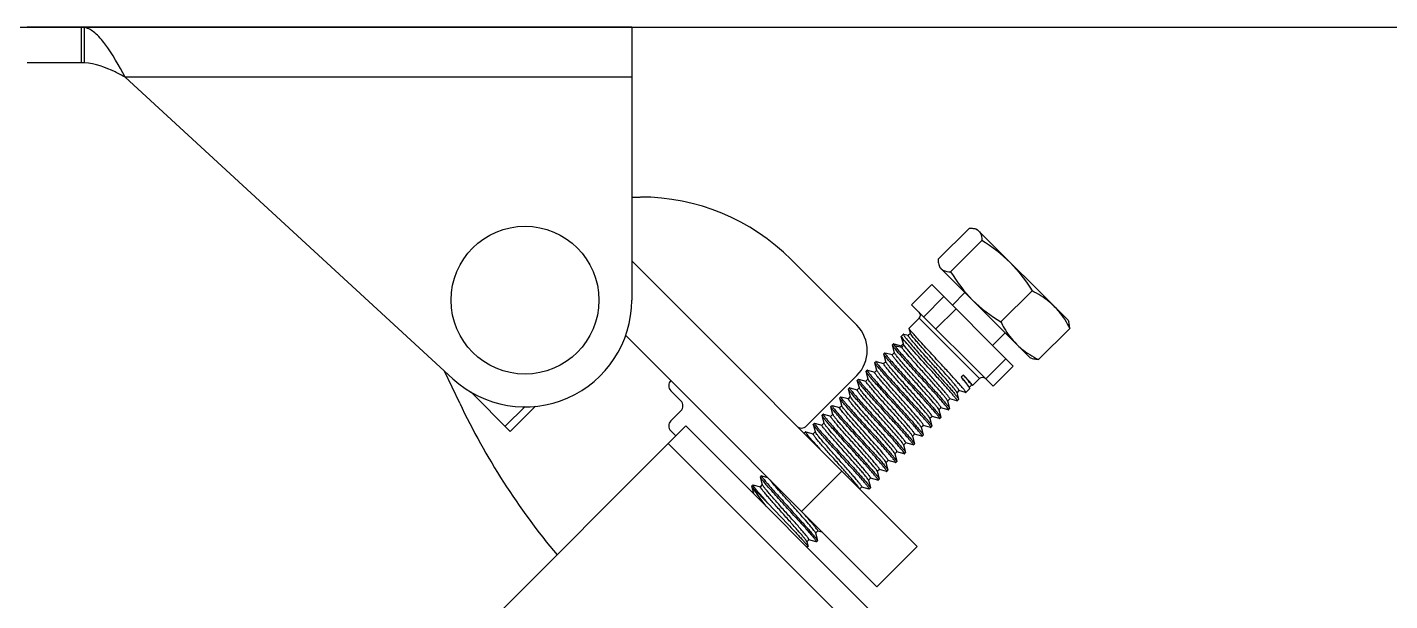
# Model space of a CAD drawing. Extents: x 27938 to 650306, y -92720 to 1524912.
# Drawn here: x 313807 to 315374, y 832895 to 833555 of the extents above; entities that cross this region are included whole.
import ezdxf

# ---------------------------------------------------------------- set-up
doc = ezdxf.new("R2010")
doc.units = 0
doc.header["$LTSCALE"] = 1000
doc.header["$MEASUREMENT"] = 0
doc.layers.add('bz', color=2, linetype='Continuous')

msp = doc.modelspace()

# ---------------------------------------------------------------- linework, layer by layer
for p, q in [((314502.4, 833554.7), (313807.3, 833554.7)), ((313869.8, 833513.8), (313869.8, 833554.7)), ((313873.3, 833513.7), (313873.3, 833554.3)), ((314502.4, 833554.7), (314502.4, 833241)), ((313869.8, 833513.8), (313807.3, 833513.8)), ((314502.4, 833497.4), (313919.9, 833497.4)), ((314296.6, 833150.7), (313919.9, 833497.4)), ((314502.4, 833359.5), (314512.3, 833359.5)), ((314890.7, 833323.9), (314854.8, 833288)), ((314900.1, 833321.9), (314897.8, 833322.8)), ((314905.1, 833309.5), (314869.2, 833273.6)), ((314900.1, 833321.9), (315004.2, 833217.9)), ((314830.7, 832957.7), (314502.4, 833286)), ((314685.7, 833287.7), (314761.3, 833212.1)), ((314855.9, 833280.9), (314856.8, 833278.6)), ((314856.8, 833278.6), (314960.8, 833174.5)), ((314847.5, 833258.9), (314824.3, 833235.8)), ((314861.4, 833245.1), (314838.2, 833221.9)), ((314941.2, 833165.2), (314847.5, 833258.9)), ((314885.7, 833249.7), (314871.2, 833235.2)), ((314962.8, 833251.7), (314927, 833215.9)), ((314918.1, 833142.1), (314824.3, 833235.8)), ((314875.4, 833231.1), (314852.2, 833207.9)), ((314821.4, 833208.6), (314833, 833220.2)), ((314902.4, 833150.8), (314833, 833220.2)), ((315004.2, 833217.9), (315005.1, 833215.5)), ((314784.5, 832911.4), (314495.3, 833200.6)), ((314812.4, 833199.3), (314812.5, 833199.6)), ((314813.3, 833197.9), (314812.4, 833199.3)), ((314814.8, 833190.7), (314812.4, 833199.3)), ((314812.5, 833199.6), (314814.9, 833202)), ((314815.4, 833189.4), (314813.3, 833197.9)), ((314815.2, 833202), (314814.9, 833202)), ((314815.2, 833202), (314820.4, 833200.6)), ((314820.4, 833200.6), (314822.9, 833203)), ((314821.4, 833208.4), (314821.4, 833208.6)), ((314822.9, 833203), (314821.4, 833208.4)), ((314822.9, 833202.8), (314822.9, 833203)), ((314931.9, 833203.4), (314917.5, 833188.9)), ((315006.1, 833208.4), (314970.3, 833172.6)), ((314802.3, 833189.5), (314803.6, 833190.7)), ((314802.3, 833189.2), (314802.3, 833189.5)), ((314804.7, 833180.5), (314802.3, 833189.2)), ((314803.9, 833190.8), (314803.6, 833190.7)), ((314803.9, 833190.8), (314812.3, 833188.5)), ((314804.4, 833189), (314812.9, 833186.9)), ((314812.3, 833188.4), (314814.7, 833190.9)), ((314812.9, 833186.9), (314815.4, 833189.4)), ((314815.4, 833189.4), (314814.8, 833190.7)), ((314782.1, 833169.2), (314783.4, 833170.5)), ((314782.1, 833169), (314782.1, 833169.2)), ((314784.4, 833160.3), (314782.1, 833169)), ((314783.6, 833170.5), (314783.4, 833170.5)), ((314783.6, 833170.5), (314792.1, 833168.3)), ((314792, 833168.2), (314794.5, 833170.6)), ((314792.2, 833179.3), (314793.5, 833180.6)), ((314792.2, 833179.1), (314792.2, 833179.3)), ((314794.5, 833170.4), (314792.2, 833179.1)), ((314793.7, 833180.6), (314793.5, 833180.6)), ((314793.7, 833180.6), (314802.2, 833178.4)), ((314794.6, 833170.1), (314794.5, 833170.4)), ((314802.1, 833178.3), (314804.6, 833180.7)), ((314804.7, 833180.4), (314804.7, 833180.5)), ((314932.8, 833173.7), (314909.6, 833150.5)), ((314963.2, 833173.6), (314960.8, 833174.5)), ((314304.7, 833122.6), (314287.2, 833159.4)), ((314761.3, 833154.3), (314703.5, 833096.4)), ((314771.8, 833147.9), (314774.2, 833150.4)), ((314772, 833159.1), (314773.2, 833160.4)), ((314772, 833158.9), (314772, 833159.1)), ((314774.3, 833150.2), (314772, 833158.9)), ((314773.5, 833160.4), (314773.2, 833160.4)), ((314773.5, 833160.4), (314781.9, 833158.1)), ((314781.9, 833158.1), (314784.4, 833160.5)), ((314883.9, 833154.9), (314881.4, 833152.3)), ((314894.4, 833142.7), (314902.4, 833150.8)), ((314941.2, 833165.2), (314918.1, 833142.1)), ((314317.3, 833135.7), (314362.8, 833090.2)), ((314547.4, 833136.9), (314558.9, 833125.4)), ((314751.7, 833138.9), (314753, 833140.1)), ((314751.7, 833138.6), (314751.7, 833138.9)), ((314754.1, 833129.9), (314751.7, 833138.6)), ((314753.2, 833140.2), (314753, 833140.1)), ((314753.2, 833140.2), (314761.7, 833137.9)), ((314761.7, 833137.8), (314764.1, 833140.3)), ((314761.8, 833148.7), (314761.9, 833149)), ((314764.2, 833140.1), (314761.8, 833148.7)), ((314761.9, 833149), (314763.1, 833150.3)), ((314763.4, 833150.3), (314763.1, 833150.3)), ((314763.4, 833150.3), (314771.8, 833148)), ((314876.3, 833134.8), (314876.2, 833135.1)), ((314876.3, 833134.8), (314878.4, 833127)), ((314878.8, 833137.1), (314876.4, 833134.6)), ((314886.4, 833134.9), (314878.8, 833137)), ((314886.4, 833134.9), (314886.6, 833135)), ((314886.6, 833135), (314890.8, 833139.2)), ((314890.5, 833140.9), (314890.8, 833139.6)), ((314893, 833143.2), (314890.6, 833140.7)), ((314890.8, 833139.6), (314890.8, 833139.2)), ((314894.3, 833142.7), (314893, 833143.1)), ((314894.3, 833142.7), (314894.4, 833142.7)), ((314391.9, 833119.3), (314362.8, 833090.2)), ((314731.5, 833118.6), (314732.8, 833119.9)), ((314733, 833119.9), (314732.8, 833119.9)), ((314733, 833119.9), (314741.5, 833117.7)), ((314741.4, 833117.6), (314743.9, 833120)), ((314741.6, 833128.8), (314742.9, 833130)), ((314741.6, 833128.5), (314741.6, 833128.8)), ((314743.9, 833119.8), (314741.6, 833128.5)), ((314743.1, 833130), (314742.9, 833130)), ((314743.1, 833130), (314751.6, 833127.8)), ((314751.6, 833127.7), (314754, 833130.1)), ((314865.6, 833125.2), (314867.9, 833116.5)), ((314868.1, 833127.5), (314865.7, 833125)), ((314876.5, 833125.1), (314868.1, 833127.4)), ((314876.8, 833125.1), (314878.4, 833126.7)), ((314878.4, 833127), (314878.4, 833126.7)), ((314379.7, 833118.6), (314357, 833096)), ((314558.9, 833113.8), (314547.4, 833102.2)), ((314721.4, 833108.5), (314722.6, 833109.8)), ((314721.4, 833108.3), (314721.4, 833108.5)), ((314723.7, 833099.6), (314721.4, 833108.3)), ((314722.9, 833109.8), (314722.6, 833109.8)), ((314722.9, 833109.8), (314731.3, 833107.5)), ((314731.3, 833107.5), (314733.8, 833109.9)), ((314731.5, 833118.4), (314731.5, 833118.6)), ((314733.8, 833109.7), (314731.5, 833118.4)), ((314847.9, 833107.2), (314845.4, 833104.8)), ((314845.4, 833105), (314847.7, 833096.3)), ((314856.3, 833104.9), (314847.9, 833107.1)), ((314855.5, 833115.1), (314857.8, 833106.4)), ((314858, 833117.4), (314855.6, 833114.9)), ((314856.3, 833104.9), (314856.6, 833104.9)), ((314856.6, 833104.9), (314857.8, 833106.2)), ((314857.8, 833106.4), (314857.8, 833106.2)), ((314866.4, 833115), (314858, 833117.3)), ((314866.4, 833115), (314866.7, 833115)), ((314866.7, 833115), (314867.9, 833116.3)), ((314867.9, 833116.5), (314867.9, 833116.3)), ((314564.7, 833096.4), (314327.7, 832859.4)), ((314547.4, 833090.7), (314553.2, 833084.9)), ((317142, 830519.2), (314564.7, 833096.4)), ((314701.1, 833088.3), (314702.4, 833089.5)), ((314701.1, 833088), (314701.1, 833088.3)), ((314701.9, 833086.7), (314701.1, 833088)), ((314701.4, 833087), (314701.1, 833088)), ((314702.7, 833089.6), (314702.4, 833089.5)), ((314702.7, 833089.6), (314711.1, 833087.3)), ((314711.1, 833087.2), (314713.5, 833089.7)), ((314711.3, 833098.4), (314712.5, 833099.7)), ((314713.6, 833089.5), (314711.3, 833098.2)), ((314712.8, 833099.7), (314712.5, 833099.7)), ((314712.8, 833099.7), (314721.2, 833097.4)), ((314721.2, 833097.3), (314723.6, 833099.8)), ((314837.8, 833097.1), (314835.3, 833094.7)), ((314835.3, 833094.9), (314837.6, 833086.2)), ((314846.2, 833094.8), (314837.8, 833097)), ((314846.2, 833094.8), (314846.4, 833094.8)), ((314846.4, 833094.8), (314847.7, 833096)), ((314847.7, 833096.3), (314847.7, 833096)), ((317121.8, 830498.9), (314544.5, 833076.2)), ((314815, 833074.6), (314817.4, 833065.9)), ((314817.5, 833076.9), (314815.1, 833074.4)), ((314826, 833074.5), (314817.5, 833076.8)), ((314825.2, 833084.8), (314825.1, 833085)), ((314827.7, 833087), (314825.2, 833084.5)), ((314825.2, 833084.8), (314827.5, 833076)), ((314826, 833074.5), (314826.2, 833074.5)), ((314826.2, 833074.5), (314827.5, 833075.8)), ((314827.5, 833076), (314827.5, 833075.8)), ((314836.1, 833084.6), (314827.6, 833086.9)), ((314836.1, 833084.6), (314836.3, 833084.7)), ((314836.3, 833084.7), (314837.6, 833085.9)), ((314837.6, 833086.2), (314837.6, 833085.9)), ((314797.3, 833056.6), (314794.9, 833054.2)), ((314805.7, 833054.3), (314797.3, 833056.6)), ((314804.9, 833064.5), (314807.2, 833055.8)), ((314807.4, 833066.8), (314805, 833064.3)), ((314815.8, 833064.4), (314807.4, 833066.7)), ((314815.8, 833064.4), (314816.1, 833064.4)), ((314816.1, 833064.4), (314817.3, 833065.7)), ((314817.4, 833065.9), (314817.3, 833065.7)), ((314697.7, 832998.1), (314744, 833044.4)), ((314787.2, 833046.5), (314784.7, 833044.1)), ((314784.7, 833044.3), (314787, 833035.6)), ((314795.6, 833044.2), (314787.2, 833046.4)), ((314794.8, 833054.4), (314797.1, 833045.7)), ((314795.6, 833044.2), (314795.8, 833044.2)), ((314795.8, 833044.2), (314797.1, 833045.4)), ((314797.1, 833045.7), (314797.1, 833045.4)), ((314805.7, 833054.3), (314806, 833054.3)), ((314806, 833054.3), (314807.2, 833055.6)), ((314807.2, 833055.8), (314807.2, 833055.6)), ((314640.4, 833027.6), (314641.7, 833028.8)), ((314640.4, 833027.6), (314640.4, 833027.3)), ((314642.8, 833018.6), (314640.4, 833027.3)), ((314641.7, 833028.8), (314641.9, 833028.8)), ((314659.1, 833007.8), (314641.7, 833025.2)), ((314641.9, 833028.8), (314650.4, 833026.6)), ((314650.4, 833026.5), (314652.8, 833029)), ((314650.5, 833037.4), (314650.6, 833037.7)), ((314652.9, 833028.7), (314650.5, 833037.4)), ((314650.6, 833037.7), (314651.8, 833038.9)), ((314652.1, 833039), (314651.8, 833038.9)), ((314652.1, 833039), (314658.7, 833037.2)), ((314653, 833028.5), (314652.9, 833028.7)), ((314766.9, 833026.3), (314764.5, 833023.9)), ((314775.4, 833023.9), (314766.9, 833026.2)), ((314777.1, 833036.4), (314774.6, 833034)), ((314774.6, 833034.2), (314776.9, 833025.5)), ((314775.6, 833023.9), (314776.9, 833025.2)), ((314776.9, 833025.5), (314776.9, 833025.2)), ((314785.5, 833034), (314777, 833036.3)), ((314785.5, 833034), (314785.7, 833034.1)), ((314785.7, 833034.1), (314787, 833035.3)), ((314787, 833035.6), (314787, 833035.3)), ((314764.4, 833024), (314764.4, 833024.2)), ((314775.4, 833023.9), (314775.6, 833023.9)), ((314659.1, 833007.8), (314682, 832983.5)), ((314703.7, 832963.3), (314703.8, 832963.1)), ((314706.2, 832965.6), (314703.8, 832963.1)), ((314703.8, 832963.1), (314705.2, 832957.8)), ((314714.6, 832963.2), (314706.2, 832965.5)), ((314713.8, 832973.4), (314716.2, 832964.7)), ((314716.4, 832975.7), (314713.9, 832973.2)), ((314714.9, 832963.2), (314714.6, 832963.2)), ((314714.9, 832963.2), (314716.1, 832964.5)), ((314716.1, 832964.5), (314716.2, 832964.7)), ((314721.1, 832974.3), (314716.3, 832975.6)), ((314721.7, 832974.2), (314721.1, 832974.3)), ((314703.5, 832957.7), (314705.1, 832957.7)), ((314705.2, 832957.8), (314705.1, 832957.7)), ((314784.5, 832911.4), (314830.7, 832957.7))]:
    msp.add_line(p, q)
msp.add_circle((314379.7, 833241), 85)
for centre, radius, start, end in [((313869.8, 833452.7), 61.1, 86.7289, 89.9588), ((314512.3, 833114.2), 245.3, 45, 89.9914), ((314379.7, 833241), 122.7, 227.3796, 0), ((314829.6, 833223.6), 4.91, 315, 45), ((314732.4, 833183.2), 40.9, 315, 45), ((314905.9, 833147.3), 4.91, 45, 135), ((314553.2, 833142.7), 8.18, 135, 225), ((315043.2, 833473.7), 817.8, 205.4277, 219.9808), ((314553.2, 833119.6), 8.18, 315, 45), ((314553.2, 833096.4), 8.18, 135, 225), ((314697.7, 833102.2), 8.18, 225, 315), ((314874.9, 833224.5), 219.5, 219.9326, 220.5204)]:
    msp.add_arc(centre, radius, start, end)
for points in [[(313873.3, 833554.3), (313872.2, 833554.5), (313871, 833554.7), (313869.8, 833554.7)], [(314937.7, 833284.3), (314928, 833294), (314916.8, 833302.3), (314905.1, 833309.5)], [(314937.7, 833284.3), (314947.4, 833274.6), (314955.7, 833263.4), (314962.8, 833251.7)], [(314869.2, 833273.6), (314876.4, 833261.9), (314884.6, 833250.7), (314894.4, 833241)], [(314894.4, 833241), (314904.1, 833231.3), (314915.3, 833223), (314927, 833215.9)], [(314784.6, 833159.8), (314784.5, 833160), (314784.5, 833160.1), (314784.4, 833160.3)], [(314734, 833109.4), (314733.9, 833109.5), (314733.9, 833109.6), (314733.8, 833109.7)], [(314835.3, 833094.9), (314835.2, 833095), (314835.2, 833095.2), (314835.1, 833095.3)], [(314774.6, 833034.2), (314774.5, 833034.3), (314774.5, 833034.4), (314774.4, 833034.5)], [(314703.7, 832963.3), (314703.7, 832963.5), (314703.6, 832963.6), (314703.6, 832963.7)], [(314713.8, 832973.4), (314713.8, 832973.6), (314713.7, 832973.7), (314713.7, 832973.9)]]:
    msp.add_open_spline(points, degree=3)
for points, knots in [([(313919.9, 833497.4), (313912.6, 833510.4), (313902.7, 833528.7), (313886.7, 833548), (313877.6, 833553.5), (313873.3, 833554.3)], [0, 0, 0, 0, 0.595771, 0.825429, 1, 1, 1, 1]), ([(313919.9, 833497.4), (313916, 833499.4), (313901.4, 833506.9), (313885.4, 833513), (313873.3, 833513.7)], [0, 0, 0, 0, 0.263255, 1, 1, 1, 1]), ([(314890.7, 833323.9), (314891.3, 833323.9), (314893.7, 833323.8), (314896.2, 833323.4), (314897.8, 833322.8)], [0, 0, 0, 0, 0.270862, 1, 1, 1, 1]), ([(314897.8, 833322.8), (314898.2, 833322.6), (314899.6, 833322.1), (314900.9, 833321.2), (314901.6, 833320.4)], [0, 0, 0, 0, 0.261173, 1, 1, 1, 1]), ([(314901.6, 833320.4), (314902.3, 833319.8), (314904.6, 833316.6), (314905.1, 833312.5), (314905.1, 833309.5)], [0, 0, 0, 0, 0.22235, 1, 1, 1, 1]), ([(314854.8, 833288), (314854.8, 833287.4), (314854.9, 833285), (314855.3, 833282.5), (314855.9, 833280.9)], [0, 0, 0, 0, 0.270862, 1, 1, 1, 1]), ([(314855.9, 833280.9), (314856, 833280.5), (314856.6, 833279.1), (314857.5, 833277.8), (314858.3, 833277.1)], [0, 0, 0, 0, 0.261173, 1, 1, 1, 1]), ([(314858.3, 833277.1), (314858.9, 833276.4), (314862.1, 833274.1), (314866.2, 833273.6), (314869.2, 833273.6)], [0, 0, 0, 0, 0.22235, 1, 1, 1, 1]), ([(314988.2, 833233.8), (314986.4, 833235.6), (314978.7, 833242.6), (314969.8, 833248.2), (314962.8, 833251.7)], [0, 0, 0, 0, 0.248254, 1, 1, 1, 1]), ([(314988.2, 833233.8), (314990.1, 833232), (314997.1, 833224.3), (315002.6, 833215.4), (315006.1, 833208.4)], [0, 0, 0, 0, 0.248254, 1, 1, 1, 1]), ([(314927, 833215.9), (314928.2, 833213.5), (314933.1, 833204.4), (314939.4, 833195.9), (314944.9, 833190.5)], [0, 0, 0, 0, 0.25305, 1, 1, 1, 1]), ([(315006.1, 833208.4), (315006.1, 833209.1), (315006, 833211.5), (315005.6, 833213.9), (315005, 833215.6)], [0, 0, 0, 0, 0.270862, 1, 1, 1, 1]), ([(314852.6, 833153.6), (314848.4, 833158.3), (314840.1, 833167.3), (314828.8, 833179.8), (314819.9, 833189.9), (314814.9, 833195.6), (314813.3, 833197.9)], [0, 0, 0, 0, 0.317573, 0.617842, 0.85691, 1, 1, 1, 1]), ([(314814.9, 833202), (314814.8, 833201.9), (314814.9, 833201.3), (314815.4, 833200.5), (314816.3, 833199.2), (314818.2, 833196.6), (314821.7, 833192.4), (314826.7, 833186.5), (314832.9, 833179.5), (314839.8, 833171.8), (314847.1, 833163.7), (314852, 833158.2), (314854.4, 833155.5)], [0, 0, 0, 0, 0.00729, 0.023491, 0.049387, 0.084832, 0.182679, 0.312272, 0.467071, 0.639216, 0.819925, 1, 1, 1, 1]), ([(314876.2, 833135.1), (314875.9, 833135.7), (314874.9, 833137.1), (314872.9, 833139.8), (314869.9, 833143.3), (314864.4, 833149.6), (314856.4, 833158.6), (314847.9, 833168.1), (314840.8, 833175.9), (314835.9, 833181.5), (314831.4, 833186.6), (314827.5, 833191.1), (314824.4, 833194.7), (314822.3, 833197.3), (314821.2, 833198.8), (314820.7, 833199.7), (314820.4, 833200.1), (314820.4, 833200.5), (314820.4, 833200.6)], [0, 0, 0, 0, 0.022597, 0.061854, 0.116478, 0.184513, 0.350625, 0.536644, 0.628982, 0.71656, 0.796358, 0.86566, 0.922145, 0.963971, 0.978972, 0.989897, 0.996763, 1, 1, 1, 1]), ([(314862.1, 833163.2), (314857.3, 833168.4), (314850.1, 833176.1), (314840.9, 833186.1), (314834.7, 833192.8), (314829.5, 833198.6), (314825.9, 833202.7), (314823.7, 833205.3), (314822.5, 833206.7), (314821.8, 833207.7), (314821.5, 833208.2), (314821.4, 833208.4)], [0, 0, 0, 0, 0.350119, 0.518183, 0.670792, 0.80069, 0.901712, 0.939847, 0.96911, 0.98919, 1, 1, 1, 1]), ([(314878.8, 833137.1), (314878.9, 833137.2), (314878.8, 833137.5), (314878.5, 833138.1), (314878, 833138.9), (314876.7, 833140.6), (314874.5, 833143.3), (314871.2, 833147.2), (314867.2, 833151.9), (314862.4, 833157.2), (314857.3, 833163), (314850.1, 833170.9), (314843.1, 833178.8), (314836.4, 833186.3), (314832.1, 833191.2), (314828.5, 833195.4), (314825.7, 833198.7), (314824, 833201.1), (314823.1, 833202.3), (314822.9, 833202.8)], [0, 0, 0, 0, 0.003459, 0.010831, 0.022552, 0.038611, 0.0832, 0.143022, 0.215863, 0.299017, 0.389412, 0.483732, 0.670424, 0.756089, 0.83251, 0.897021, 0.947417, 0.982048, 1, 1, 1, 1]), ([(314842.4, 833143.5), (314837.7, 833148.7), (314830.7, 833156.4), (314821.6, 833166.4), (314815.5, 833173.2), (314810.4, 833179), (314806.4, 833183.6), (314803.9, 833186.7), (314802.7, 833188.4), (314802.4, 833189), (314802.3, 833189.2)], [0, 0, 0, 0, 0.346732, 0.513455, 0.665275, 0.795127, 0.896989, 0.966206, 0.987594, 1, 1, 1, 1]), ([(314803.6, 833190.7), (314803.5, 833190.6), (314803.9, 833189.8), (314804.2, 833189.4), (314804.4, 833189)], [0, 0, 0, 0, 0.284271, 1, 1, 1, 1]), ([(314804.4, 833189), (314806.1, 833186.7), (314811, 833181), (314819.9, 833170.9), (314831.3, 833158.4), (314839.5, 833149.4), (314843.7, 833144.8)], [0, 0, 0, 0, 0.14309, 0.382158, 0.682427, 1, 1, 1, 1]), ([(314812.9, 833186.9), (314812.7, 833187.2), (314812.4, 833187.6), (314812.1, 833188.3), (314812.3, 833188.4)], [0, 0, 0, 0, 0.705651, 1, 1, 1, 1]), ([(314865.6, 833125.2), (314865.5, 833125.7), (314864.8, 833126.8), (314863.3, 833128.8), (314861, 833131.6), (314858.1, 833135.1), (314854.5, 833139.2), (314848.9, 833145.6), (314841.3, 833154.1), (314832.2, 833164.2), (314823.9, 833173.5), (314817.5, 833181), (314814, 833185.2), (314812.9, 833186.9)], [0, 0, 0, 0, 0.016663, 0.047692, 0.09239, 0.149487, 0.2173, 0.293813, 0.463619, 0.63876, 0.798451, 0.923769, 1, 1, 1, 1]), ([(314868.1, 833127.5), (314868.2, 833127.5), (314868.2, 833127.9), (314867.8, 833128.6), (314866.6, 833130.3), (314864.7, 833132.8), (314861.9, 833136.1), (314858.4, 833140.1), (314854.4, 833144.7), (314849.9, 833149.7), (314843.5, 833156.9), (314835.6, 833165.7), (314827, 833175.4), (314820.3, 833183.2), (314816.6, 833187.6), (314815.4, 833189.4)], [0, 0, 0, 0, 0.003229, 0.009818, 0.034461, 0.074131, 0.127679, 0.193435, 0.269313, 0.352894, 0.44151, 0.62244, 0.789143, 0.920497, 1, 1, 1, 1]), ([(314944.9, 833190.5), (314946.7, 833188.6), (314954.4, 833181.6), (314963.3, 833176.1), (314970.3, 833172.6)], [0, 0, 0, 0, 0.248254, 1, 1, 1, 1]), ([(314822.2, 833123.3), (314817.5, 833128.5), (314810.4, 833136.2), (314801.4, 833146.2), (314795.3, 833152.9), (314790.1, 833158.8), (314786.2, 833163.4), (314783.7, 833166.4), (314782.5, 833168.1), (314782.2, 833168.7), (314782.1, 833169)], [0, 0, 0, 0, 0.346742, 0.513465, 0.665282, 0.795135, 0.896996, 0.966208, 0.987595, 1, 1, 1, 1]), ([(314783.4, 833170.5), (314783.3, 833170.4), (314783.5, 833169.8), (314784, 833169.1), (314784.9, 833167.8), (314786.2, 833166.1), (314788, 833164), (314791, 833160.5), (314795.5, 833155.3), (314801.8, 833148.4), (314808.7, 833140.7), (314816, 833132.7), (314821, 833127.3), (314823.5, 833124.5)], [0, 0, 0, 0, 0.006651, 0.022595, 0.048362, 0.083745, 0.12834, 0.1816, 0.311315, 0.466314, 0.638697, 0.819663, 1, 1, 1, 1]), ([(314845.1, 833105.6), (314844.7, 833106.3), (314843.6, 833107.9), (314840.2, 833112.1), (314834.2, 833119), (314825.6, 833128.7), (314817.6, 833137.7), (314811, 833145), (314806.4, 833150.2), (314802.2, 833155), (314798.6, 833159.2), (314795.7, 833162.7), (314793.6, 833165.3), (314792.4, 833167), (314792, 833167.8), (314792, 833168.1), (314792, 833168.2)], [0, 0, 0, 0, 0.027356, 0.070178, 0.196347, 0.362014, 0.545205, 0.635768, 0.721577, 0.799762, 0.86771, 0.923162, 0.964301, 0.989868, 0.99669, 1, 1, 1, 1]), ([(314832.3, 833133.4), (314827.6, 833138.6), (314820.6, 833146.3), (314811.5, 833156.3), (314805.4, 833163.1), (314800.3, 833168.9), (314796.3, 833173.5), (314793.8, 833176.6), (314792.6, 833178.3), (314792.3, 833178.9), (314792.2, 833179.1)], [0, 0, 0, 0, 0.346732, 0.513452, 0.665274, 0.79513, 0.896993, 0.966207, 0.987594, 1, 1, 1, 1]), ([(314793.5, 833180.6), (314793.4, 833180.5), (314793.6, 833180), (314794.1, 833179.2), (314795, 833177.9), (314796.4, 833176.2), (314798.1, 833174.1), (314801.1, 833170.6), (314805.7, 833165.5), (314811.9, 833158.5), (314818.8, 833150.9), (314826.2, 833142.8), (314831.1, 833137.4), (314833.6, 833134.7)], [0, 0, 0, 0, 0.006655, 0.022604, 0.048376, 0.083764, 0.128363, 0.181623, 0.311335, 0.466328, 0.638709, 0.819671, 1, 1, 1, 1]), ([(314847.9, 833107.2), (314848, 833107.3), (314847.9, 833107.6), (314847.5, 833108.5), (314846.2, 833110.2), (314844.1, 833112.9), (314841.1, 833116.5), (314837.4, 833120.8), (314833.1, 833125.7), (314828.3, 833131.1), (314821.6, 833138.5), (314813.5, 833147.6), (314805.9, 833156.2), (314800.7, 833162.2), (314797.9, 833165.6), (314795.9, 833168.1), (314794.9, 833169.5), (314794.6, 833170.1)], [0, 0, 0, 0, 0.003379, 0.010396, 0.036736, 0.079099, 0.136135, 0.205904, 0.286001, 0.373651, 0.465813, 0.650831, 0.815583, 0.883085, 0.937444, 0.976819, 1, 1, 1, 1]), ([(314855.1, 833116), (314854.6, 833116.7), (314853.4, 833118.4), (314849.9, 833122.7), (314843.9, 833129.7), (314835.2, 833139.4), (314827.2, 833148.3), (314820.8, 833155.6), (314816.2, 833160.7), (314812.1, 833165.4), (314808.6, 833169.5), (314805.7, 833172.9), (314803.7, 833175.4), (314802.6, 833177.1), (314802.1, 833177.9), (314802.1, 833178.2), (314802.1, 833178.3)], [0, 0, 0, 0, 0.029846, 0.074702, 0.203394, 0.369574, 0.551671, 0.641288, 0.726015, 0.803077, 0.869958, 0.924482, 0.964905, 0.990021, 0.99673, 1, 1, 1, 1]), ([(314858, 833117.4), (314858.1, 833117.4), (314858, 833117.8), (314857.6, 833118.6), (314856.3, 833120.4), (314854.1, 833123.2), (314851.1, 833126.8), (314847.3, 833131.2), (314842.9, 833136.2), (314838, 833141.6), (314831.3, 833149.2), (314824.5, 833156.7), (314818.1, 833163.9), (314813.9, 833168.7), (314810.4, 833172.8), (314807.6, 833176.1), (314805.8, 833178.6), (314804.9, 833179.9), (314804.7, 833180.4)], [0, 0, 0, 0, 0.003422, 0.010566, 0.037398, 0.080541, 0.138586, 0.209513, 0.290822, 0.379637, 0.472809, 0.658962, 0.745341, 0.823107, 0.88951, 0.942219, 0.979421, 1, 1, 1, 1]), ([(314970.3, 833172.6), (314969.6, 833172.6), (314967.2, 833172.7), (314964.8, 833173.1), (314963.1, 833173.7)], [0, 0, 0, 0, 0.270862, 1, 1, 1, 1]), ([(314812.1, 833113.2), (314807.4, 833118.4), (314800.3, 833126.1), (314791.3, 833136.1), (314785.2, 833142.8), (314780, 833148.6), (314776, 833153.3), (314773.6, 833156.3), (314772.4, 833158), (314772, 833158.6), (314772, 833158.9)], [0, 0, 0, 0, 0.346729, 0.513452, 0.665273, 0.795127, 0.896989, 0.966206, 0.987594, 1, 1, 1, 1]), ([(314773.2, 833160.4), (314773.1, 833160.3), (314773.4, 833159.7), (314773.8, 833159), (314774.8, 833157.7), (314776.1, 833156), (314777.9, 833153.9), (314780.9, 833150.4), (314785.4, 833145.2), (314791.6, 833138.3), (314798.6, 833130.6), (314805.9, 833122.6), (314810.9, 833117.1), (314813.3, 833114.4)], [0, 0, 0, 0, 0.006667, 0.022629, 0.048411, 0.083806, 0.128409, 0.181673, 0.311386, 0.466369, 0.638735, 0.819685, 1, 1, 1, 1]), ([(314835.1, 833095.3), (314834.8, 833095.9), (314833.7, 833097.4), (314831.7, 833100), (314828.8, 833103.5), (314823.6, 833109.5), (314816, 833118), (314807.9, 833127.1), (314801.3, 833134.5), (314796.6, 833139.8), (314792.3, 833144.6), (314788.6, 833148.9), (314785.7, 833152.4), (314783.5, 833155.1), (314782.3, 833156.8), (314781.9, 833157.6), (314781.8, 833158), (314781.9, 833158.1)], [0, 0, 0, 0, 0.024821, 0.065556, 0.120941, 0.189123, 0.354243, 0.538544, 0.630075, 0.716999, 0.796339, 0.865388, 0.921797, 0.963675, 0.989709, 0.996648, 1, 1, 1, 1]), ([(314837.8, 833097.1), (314837.8, 833097.2), (314837.8, 833097.5), (314837.4, 833098.4), (314836.2, 833100.1), (314834.1, 833102.7), (314831.1, 833106.2), (314827.5, 833110.4), (314823.2, 833115.3), (314818.6, 833120.5), (314811.9, 833127.9), (314803.9, 833136.9), (314796.3, 833145.5), (314791.1, 833151.5), (314788.1, 833155), (314786.1, 833157.7), (314785, 833159.2), (314784.6, 833159.8)], [0, 0, 0, 0, 0.003336, 0.010233, 0.036096, 0.077704, 0.133763, 0.202409, 0.281328, 0.367844, 0.459022, 0.642919, 0.808241, 0.876802, 0.932761, 0.974256, 1, 1, 1, 1]), ([(314876.8, 833125.1), (314876.8, 833125.2), (314876.8, 833125.5), (314876.5, 833126), (314876.1, 833126.7), (314875, 833128.1), (314873.1, 833130.5), (314870.3, 833133.9), (314866.6, 833138), (314862.4, 833142.8), (314857.6, 833148.1), (314854.3, 833151.7), (314852.6, 833153.6)], [0, 0, 0, 0, 0.006771, 0.021181, 0.04412, 0.075632, 0.16369, 0.283183, 0.430908, 0.602844, 0.794296, 1, 1, 1, 1]), ([(314854.4, 833155.5), (314857.5, 833152), (314862, 833147), (314867.6, 833140.6), (314871.1, 833136.6), (314874, 833133.2), (314876.2, 833130.4), (314877.6, 833128.5), (314878.3, 833127.4), (314878.4, 833127)], [0, 0, 0, 0, 0.375078, 0.540028, 0.684568, 0.805261, 0.899295, 0.964563, 1, 1, 1, 1]), ([(314886.6, 833135), (314886.7, 833135), (314886.6, 833135.3), (314886.3, 833135.7), (314885.8, 833136.5), (314884.8, 833137.9), (314882.9, 833140.2), (314879.9, 833143.5), (314876.3, 833147.6), (314872, 833152.4), (314867.2, 833157.6), (314863.8, 833161.3), (314862.1, 833163.2)], [0, 0, 0, 0, 0.006349, 0.020563, 0.043389, 0.074837, 0.162857, 0.282397, 0.430243, 0.602357, 0.794039, 1, 1, 1, 1]), ([(314881.4, 833152.3), (314882.6, 833150.8), (314884.9, 833148.1), (314887.8, 833144.4), (314889.7, 833141.7), (314890.7, 833140.2), (314890.8, 833139.6)], [0, 0, 0, 0, 0.376713, 0.674345, 0.883812, 1, 1, 1, 1]), ([(314890.5, 833140.9), (314890.4, 833141.4), (314889.4, 833142.6), (314887.7, 833145), (314884.8, 833148.4), (314882.6, 833150.9), (314881.4, 833152.3)], [0, 0, 0, 0, 0.105343, 0.311665, 0.613119, 1, 1, 1, 1]), ([(314894.4, 833142.7), (314894.5, 833142.8), (314894.2, 833143.2), (314893.8, 833143.8), (314892.9, 833144.9), (314891.8, 833146.2), (314890.2, 833148), (314887.6, 833150.9), (314885.4, 833153.2), (314883.9, 833154.9)], [0, 0, 0, 0, 0.018878, 0.068916, 0.150826, 0.263937, 0.407062, 0.578714, 1, 1, 1, 1]), ([(314893, 833143.2), (314893.1, 833143.3), (314893, 833143.7), (314892.6, 833144.3), (314891.9, 833145.3), (314890.4, 833147.3), (314887.7, 833150.6), (314885.3, 833153.3), (314883.9, 833154.9)], [0, 0, 0, 0, 0.022497, 0.073733, 0.155945, 0.268763, 0.581618, 1, 1, 1, 1]), ([(314791.8, 833092.9), (314787.1, 833098.1), (314780.1, 833105.8), (314771, 833115.8), (314764.9, 833122.6), (314759.8, 833128.4), (314755.8, 833133), (314753.3, 833136.1), (314752.1, 833137.8), (314751.8, 833138.4), (314751.7, 833138.6)], [0, 0, 0, 0, 0.346741, 0.513465, 0.665282, 0.795133, 0.896994, 0.966208, 0.987595, 1, 1, 1, 1]), ([(314753, 833140.1), (314752.9, 833140), (314753.1, 833139.5), (314753.6, 833138.7), (314754.6, 833137.4), (314755.9, 833135.8), (314757.6, 833133.7), (314760.6, 833130.1), (314765.2, 833125), (314771.4, 833118), (314778.4, 833110.4), (314785.7, 833102.3), (314790.6, 833096.9), (314793.1, 833094.2)], [0, 0, 0, 0, 0.006656, 0.022605, 0.048376, 0.083762, 0.128359, 0.181619, 0.311334, 0.466329, 0.638707, 0.819669, 1, 1, 1, 1]), ([(314815, 833074.6), (314814.9, 833075.1), (314814, 833076.4), (314812.3, 833078.7), (314809.6, 833082), (314806.1, 833086.1), (314801.9, 833090.8), (314795.5, 833098.1), (314788.7, 833105.6), (314781.9, 833113.3), (314777, 833118.7), (314772.6, 833123.8), (314768.7, 833128.2), (314765.6, 833131.9), (314763.4, 833134.7), (314762.1, 833136.5), (314761.7, 833137.4), (314761.6, 833137.7), (314761.7, 833137.8)], [0, 0, 0, 0, 0.01868, 0.054278, 0.105764, 0.171349, 0.248696, 0.335028, 0.522011, 0.615926, 0.705601, 0.787809, 0.859594, 0.918387, 0.96211, 0.989307, 0.996546, 1, 1, 1, 1]), ([(314802, 833103), (314797.2, 833108.3), (314790.2, 833115.9), (314781.1, 833125.9), (314775.1, 833132.7), (314769.9, 833138.5), (314765.9, 833143.2), (314763.4, 833146.2), (314762.3, 833147.9), (314761.9, 833148.5), (314761.8, 833148.7)], [0, 0, 0, 0, 0.346736, 0.513457, 0.665278, 0.795134, 0.896995, 0.966207, 0.987595, 1, 1, 1, 1]), ([(314763.1, 833150.3), (314763, 833150.2), (314763.3, 833149.6), (314763.7, 833148.9), (314764.7, 833147.5), (314766, 833145.9), (314767.7, 833143.8), (314770.8, 833140.3), (314775.3, 833135.1), (314781.5, 833128.2), (314788.5, 833120.5), (314795.8, 833112.5), (314800.8, 833107), (314803.2, 833104.3)], [0, 0, 0, 0, 0.006649, 0.022593, 0.04836, 0.083744, 0.12834, 0.181598, 0.311311, 0.466309, 0.638695, 0.819663, 1, 1, 1, 1]), ([(314817.5, 833076.9), (314817.6, 833076.9), (314817.6, 833077.3), (314817.1, 833078.2), (314815.8, 833080), (314813.6, 833082.8), (314810.5, 833086.5), (314806.6, 833090.9), (314802.2, 833095.9), (314797.3, 833101.4), (314790.5, 833109.1), (314783.7, 833116.6), (314777.3, 833123.9), (314773.1, 833128.6), (314769.6, 833132.7), (314766.9, 833136), (314765.2, 833138.3), (314764.3, 833139.6), (314764.2, 833140.1)], [0, 0, 0, 0, 0.003453, 0.010691, 0.037881, 0.081592, 0.14037, 0.212138, 0.294327, 0.383985, 0.477885, 0.664852, 0.751185, 0.82854, 0.894141, 0.945651, 0.981282, 1, 1, 1, 1]), ([(314825.1, 833085), (314824.8, 833085.5), (314823.9, 833086.9), (314821.9, 833089.4), (314819.1, 833092.8), (314814, 833098.8), (314806.4, 833107.4), (314798.2, 833116.4), (314791.5, 833124), (314786.7, 833129.3), (314782.4, 833134.3), (314778.6, 833138.6), (314775.6, 833142.2), (314773.5, 833144.9), (314772.2, 833146.7), (314771.8, 833147.5), (314771.7, 833147.9), (314771.8, 833147.9)], [0, 0, 0, 0, 0.022244, 0.060839, 0.114606, 0.181715, 0.346252, 0.531679, 0.624204, 0.712272, 0.792803, 0.862987, 0.920385, 0.963027, 0.989543, 0.996606, 1, 1, 1, 1]), ([(314774.7, 833149.4), (314774.6, 833149.5), (314774.5, 833149.7), (314774.3, 833150), (314774.3, 833150.2)], [0, 0, 0, 0, 0.314049, 1, 1, 1, 1]), ([(314827.7, 833087), (314827.7, 833087.1), (314827.7, 833087.4), (314827.3, 833088.2), (314826.1, 833089.9), (314824, 833092.5), (314821.2, 833095.9), (314817.6, 833100.1), (314813.4, 833104.8), (314808.8, 833110), (314802.3, 833117.3), (314794.3, 833126.2), (314785.6, 833136), (314779.6, 833142.9), (314776.2, 833147.2), (314775, 833148.8), (314774.7, 833149.4)], [0, 0, 0, 0, 0.003295, 0.010076, 0.035478, 0.076355, 0.131468, 0.199026, 0.276801, 0.362215, 0.452433, 0.635226, 0.801083, 0.928174, 0.971737, 1, 1, 1, 1]), ([(314833.6, 833134.7), (314836.7, 833131.2), (314841.3, 833126.2), (314847, 833119.8), (314850.5, 833115.8), (314853.4, 833112.4), (314855.6, 833109.7), (314857, 833107.8), (314857.7, 833106.8), (314857.8, 833106.4)], [0, 0, 0, 0, 0.377475, 0.543201, 0.68812, 0.808733, 0.902175, 0.966298, 1, 1, 1, 1]), ([(314866.7, 833115), (314866.7, 833115.1), (314866.7, 833115.4), (314866.2, 833116.2), (314865.1, 833117.8), (314863, 833120.3), (314860.1, 833123.7), (314856.5, 833127.9), (314852.3, 833132.7), (314847.5, 833137.9), (314844.2, 833141.6), (314842.4, 833143.5)], [0, 0, 0, 0, 0.006752, 0.02114, 0.075534, 0.163574, 0.283062, 0.430797, 0.602759, 0.794252, 1, 1, 1, 1]), ([(314843.7, 833144.8), (314846.9, 833141.3), (314851.4, 833136.3), (314857.1, 833129.9), (314860.6, 833125.9), (314863.5, 833122.5), (314865.7, 833119.8), (314867.1, 833118), (314867.8, 833116.9), (314867.9, 833116.5)], [0, 0, 0, 0, 0.377471, 0.543197, 0.688119, 0.808734, 0.902176, 0.966298, 1, 1, 1, 1]), ([(314732.8, 833119.9), (314732.7, 833119.8), (314732.9, 833119.2), (314733.4, 833118.5), (314734.3, 833117.2), (314735.6, 833115.5), (314737.4, 833113.4), (314740.4, 833109.9), (314744.9, 833104.7), (314751.2, 833097.8), (314758.1, 833090.1), (314765.4, 833082.1), (314770.4, 833076.7), (314772.9, 833074)], [0, 0, 0, 0, 0.006647, 0.022588, 0.048354, 0.083736, 0.128331, 0.181588, 0.311302, 0.466302, 0.63869, 0.81966, 1, 1, 1, 1]), ([(314781.7, 833082.8), (314777, 833088), (314770, 833095.7), (314760.9, 833105.7), (314754.8, 833112.5), (314749.7, 833118.3), (314745.7, 833122.9), (314743.2, 833126), (314742, 833127.7), (314741.7, 833128.3), (314741.6, 833128.5)], [0, 0, 0, 0, 0.346729, 0.51345, 0.665272, 0.795127, 0.896989, 0.966206, 0.987594, 1, 1, 1, 1]), ([(314742.9, 833130), (314742.8, 833129.9), (314743, 833129.4), (314743.5, 833128.6), (314744.4, 833127.3), (314745.8, 833125.6), (314747.5, 833123.5), (314750.5, 833120), (314755.1, 833114.9), (314761.3, 833107.9), (314768.2, 833100.3), (314775.6, 833092.2), (314780.5, 833086.8), (314783, 833084.1)], [0, 0, 0, 0, 0.006666, 0.022627, 0.048408, 0.083802, 0.128406, 0.181669, 0.311381, 0.466364, 0.638732, 0.819683, 1, 1, 1, 1]), ([(314790, 833066.5), (314785.6, 833071.6), (314778.6, 833079.5), (314769, 833090.2), (314761.6, 833098.5), (314754.9, 833106), (314750.1, 833111.6), (314747.1, 833115.2), (314745.5, 833117.2), (314744.5, 833118.7), (314744, 833119.5), (314743.9, 833119.8)], [0, 0, 0, 0, 0.286554, 0.451144, 0.612857, 0.758908, 0.877771, 0.923988, 0.960141, 0.985576, 1, 1, 1, 1]), ([(314804.9, 833064.5), (314804.8, 833065), (314803.9, 833066.3), (314802.2, 833068.6), (314799.5, 833071.9), (314796, 833075.9), (314791.8, 833080.7), (314785.4, 833088), (314778.6, 833095.5), (314771.8, 833103.1), (314766.9, 833108.6), (314762.5, 833113.7), (314758.6, 833118.1), (314755.5, 833121.8), (314753.3, 833124.6), (314752, 833126.4), (314751.5, 833127.3), (314751.5, 833127.6), (314751.6, 833127.7)], [0, 0, 0, 0, 0.01868, 0.054279, 0.105765, 0.171349, 0.248696, 0.335028, 0.522011, 0.615926, 0.705601, 0.787809, 0.859593, 0.918386, 0.962109, 0.989307, 0.996546, 1, 1, 1, 1]), ([(314807.4, 833066.8), (314807.5, 833066.8), (314807.4, 833067.2), (314807, 833068.1), (314805.7, 833069.9), (314803.5, 833072.6), (314800.4, 833076.3), (314796.5, 833080.8), (314792.1, 833085.8), (314787.2, 833091.3), (314780.4, 833098.9), (314773.6, 833106.5), (314767.2, 833113.7), (314763, 833118.5), (314759.5, 833122.6), (314756.8, 833125.8), (314755.1, 833128.2), (314754.2, 833129.4), (314754.1, 833129.9)], [0, 0, 0, 0, 0.003453, 0.010691, 0.03788, 0.081592, 0.14037, 0.212137, 0.294327, 0.383985, 0.477885, 0.664852, 0.751185, 0.82854, 0.894141, 0.945652, 0.981282, 1, 1, 1, 1]), ([(314846.4, 833094.8), (314846.5, 833094.8), (314846.4, 833095.2), (314846.2, 833095.6), (314845.7, 833096.4), (314844.7, 833097.8), (314842.8, 833100.1), (314839.9, 833103.5), (314836.3, 833107.6), (314832, 833112.4), (314827.3, 833117.7), (314823.9, 833121.4), (314822.2, 833123.3)], [0, 0, 0, 0, 0.006767, 0.021173, 0.044108, 0.075618, 0.163672, 0.283161, 0.430888, 0.602828, 0.79429, 1, 1, 1, 1]), ([(314823.5, 833124.5), (314826.6, 833121.1), (314831.2, 833116.1), (314836.8, 833109.7), (314840.4, 833105.7), (314843.3, 833102.3), (314845.5, 833099.6), (314846.9, 833097.7), (314847.6, 833096.7), (314847.7, 833096.3)], [0, 0, 0, 0, 0.377469, 0.54319, 0.688109, 0.808726, 0.902172, 0.966298, 1, 1, 1, 1]), ([(314856.6, 833104.9), (314856.6, 833105), (314856.5, 833105.3), (314856.3, 833105.7), (314855.8, 833106.5), (314854.8, 833107.9), (314852.9, 833110.2), (314850, 833113.6), (314846.4, 833117.8), (314842.2, 833122.5), (314837.4, 833127.8), (314834.1, 833131.5), (314832.3, 833133.4)], [0, 0, 0, 0, 0.006766, 0.021171, 0.044105, 0.075616, 0.163673, 0.283167, 0.430893, 0.602828, 0.794287, 1, 1, 1, 1]), ([(314876.5, 833125.1), (314876.6, 833125.1), (314876.7, 833125.1), (314876.8, 833125.1), (314876.8, 833125.1)], [0, 0, 0, 0, 0.601135, 1, 1, 1, 1]), ([(314761.5, 833062.6), (314756.8, 833067.8), (314749.7, 833075.5), (314740.7, 833085.5), (314734.6, 833092.2), (314729.4, 833098), (314725.5, 833102.7), (314723, 833105.7), (314721.8, 833107.4), (314721.4, 833108), (314721.4, 833108.3)], [0, 0, 0, 0, 0.346736, 0.51346, 0.665278, 0.795129, 0.896991, 0.966207, 0.987594, 1, 1, 1, 1]), ([(314722.6, 833109.8), (314722.6, 833109.7), (314722.8, 833109.1), (314723.2, 833108.4), (314724.2, 833107.1), (314725.5, 833105.4), (314727.3, 833103.3), (314730.3, 833099.8), (314734.8, 833094.6), (314741, 833087.7), (314748, 833080), (314755.3, 833072), (314760.3, 833066.6), (314762.8, 833063.8)], [0, 0, 0, 0, 0.00666, 0.022615, 0.04839, 0.083779, 0.128378, 0.18164, 0.311353, 0.466345, 0.638718, 0.819676, 1, 1, 1, 1]), ([(314784.4, 833044.9), (314784.1, 833045.5), (314782.9, 833047), (314779.6, 833051.2), (314773.7, 833058.1), (314765, 833067.9), (314757, 833076.8), (314750.4, 833084.2), (314745.8, 833089.4), (314741.5, 833094.2), (314737.9, 833098.4), (314735, 833101.9), (314732.9, 833104.5), (314731.7, 833106.2), (314731.3, 833107.1), (314731.3, 833107.4), (314731.3, 833107.5)], [0, 0, 0, 0, 0.026671, 0.06893, 0.194398, 0.35992, 0.543412, 0.634236, 0.720346, 0.798842, 0.867086, 0.922795, 0.964133, 0.989825, 0.996679, 1, 1, 1, 1]), ([(314771.6, 833072.7), (314766.9, 833077.9), (314759.9, 833085.6), (314750.8, 833095.6), (314744.7, 833102.3), (314739.5, 833108.2), (314735.6, 833112.8), (314733.1, 833115.8), (314731.9, 833117.5), (314731.6, 833118.1), (314731.5, 833118.4)], [0, 0, 0, 0, 0.346739, 0.513462, 0.665282, 0.795137, 0.896997, 0.966208, 0.987595, 1, 1, 1, 1]), ([(314787.2, 833046.5), (314787.3, 833046.6), (314787.2, 833046.9), (314786.8, 833047.8), (314785.5, 833049.5), (314783.4, 833052.2), (314780.4, 833055.7), (314776.7, 833060), (314772.4, 833064.9), (314767.7, 833070.2), (314761, 833077.7), (314752.9, 833086.7), (314745.3, 833095.3), (314740.1, 833101.3), (314737.3, 833104.8), (314735.3, 833107.3), (314734.2, 833108.8), (314734, 833109.4)], [0, 0, 0, 0, 0.003367, 0.010351, 0.036559, 0.078715, 0.135482, 0.204942, 0.284715, 0.372053, 0.463946, 0.648657, 0.813568, 0.881362, 0.93616, 0.976118, 1, 1, 1, 1]), ([(314787.5, 833063.9), (314785.4, 833066.4), (314780.7, 833071.7), (314773.3, 833080), (314765.5, 833088.8), (314757.9, 833097.3), (314752, 833104), (314748, 833108.6), (314745.5, 833111.5), (314743.7, 833113.8), (314742.3, 833115.7), (314741.7, 833116.7), (314741.3, 833117.4), (314741.4, 833117.6)], [0, 0, 0, 0, 0.137738, 0.299104, 0.470269, 0.636529, 0.783614, 0.845932, 0.898929, 0.941483, 0.972724, 0.99211, 1, 1, 1, 1]), ([(314803.2, 833104.3), (314806.4, 833100.8), (314810.9, 833095.8), (314816.6, 833089.5), (314820.1, 833085.4), (314823, 833082), (314825.3, 833079.4), (314826.6, 833077.5), (314827.4, 833076.5), (314827.5, 833076)], [0, 0, 0, 0, 0.377472, 0.543198, 0.688116, 0.80873, 0.902174, 0.966298, 1, 1, 1, 1]), ([(314836.3, 833084.7), (314836.4, 833084.7), (314836.3, 833085), (314835.9, 833085.8), (314834.7, 833087.5), (314832.7, 833090), (314829.8, 833093.4), (314826.2, 833097.5), (314821.9, 833102.3), (314817.2, 833107.6), (314813.8, 833111.3), (314812.1, 833113.2)], [0, 0, 0, 0, 0.006751, 0.021138, 0.075529, 0.16357, 0.28306, 0.430795, 0.602757, 0.794251, 1, 1, 1, 1]), ([(314813.3, 833114.4), (314816.5, 833111), (314821, 833106), (314826.7, 833099.6), (314830.3, 833095.5), (314833.2, 833092.2), (314835.4, 833089.5), (314836.8, 833087.6), (314837.5, 833086.6), (314837.6, 833086.2)], [0, 0, 0, 0, 0.377473, 0.543199, 0.688121, 0.808735, 0.902176, 0.966298, 1, 1, 1, 1]), ([(314845.4, 833105), (314845.4, 833105), (314845.3, 833105.3), (314845.2, 833105.5), (314845.1, 833105.6)], [0, 0, 0, 0, 0.191347, 1, 1, 1, 1]), ([(314855.5, 833115.1), (314855.5, 833115.2), (314855.4, 833115.5), (314855.2, 833115.8), (314855.1, 833116)], [0, 0, 0, 0, 0.179935, 1, 1, 1, 1]), ([(314702.4, 833089.5), (314702.3, 833089.4), (314702.7, 833088.6), (314703.4, 833087.6), (314704.8, 833085.7), (314705.9, 833084.4), (314706.6, 833083.6)], [0, 0, 0, 0, 0.075429, 0.266547, 0.576308, 1, 1, 1, 1]), ([(314711.3, 833098.2), (314711.2, 833098.2), (314711.2, 833098.3), (314711.2, 833098.4), (314711.3, 833098.4)], [0, 0, 0, 0, 0.601161, 1, 1, 1, 1]), ([(314751.4, 833052.5), (314746.6, 833057.7), (314739.6, 833065.4), (314730.5, 833075.3), (314724.5, 833082.1), (314719.3, 833087.9), (314715.3, 833092.6), (314712.9, 833095.6), (314711.7, 833097.3), (314711.3, 833097.9), (314711.3, 833098.2)], [0, 0, 0, 0, 0.346729, 0.513449, 0.665271, 0.795127, 0.896991, 0.966206, 0.987594, 1, 1, 1, 1]), ([(314712.5, 833099.7), (314712.4, 833099.6), (314712.7, 833099), (314713.1, 833098.3), (314714.1, 833096.9), (314715.4, 833095.3), (314717.1, 833093.2), (314720.2, 833089.7), (314724.7, 833084.5), (314730.9, 833077.6), (314737.9, 833069.9), (314745.2, 833061.9), (314750.2, 833056.4), (314752.6, 833053.7)], [0, 0, 0, 0, 0.006659, 0.022614, 0.048389, 0.08378, 0.128381, 0.181643, 0.311354, 0.466343, 0.638718, 0.819677, 1, 1, 1, 1]), ([(314714, 833088.7), (314713.9, 833088.7), (314713.8, 833089), (314713.6, 833089.3), (314713.6, 833089.5)], [0, 0, 0, 0, 0.3172, 1, 1, 1, 1]), ([(314766.9, 833026.3), (314767, 833026.3), (314767, 833026.7), (314766.5, 833027.5), (314765.4, 833029.2), (314763.3, 833031.7), (314760.5, 833035.2), (314756.9, 833039.3), (314752.8, 833044), (314748.2, 833049.2), (314741.7, 833056.4), (314733.7, 833065.4), (314725.1, 833075.1), (314719, 833082.1), (314715.6, 833086.4), (314714.4, 833088), (314714, 833088.7)], [0, 0, 0, 0, 0.003284, 0.010034, 0.035314, 0.075996, 0.130857, 0.198124, 0.275593, 0.360713, 0.450674, 0.633169, 0.799165, 0.926943, 0.97106, 1, 1, 1, 1]), ([(314774.4, 833034.5), (314774.1, 833035.1), (314773.1, 833036.6), (314771.1, 833039.2), (314768.2, 833042.6), (314763, 833048.6), (314755.4, 833057.2), (314747.3, 833066.2), (314740.7, 833073.7), (314735.9, 833079), (314731.6, 833083.9), (314727.9, 833088.1), (314725, 833091.7), (314722.8, 833094.3), (314721.6, 833096.1), (314721.2, 833096.9), (314721.1, 833097.3), (314721.2, 833097.3)], [0, 0, 0, 0, 0.024124, 0.064282, 0.119231, 0.187126, 0.352091, 0.536696, 0.628496, 0.715727, 0.795388, 0.864742, 0.921417, 0.963501, 0.989664, 0.996637, 1, 1, 1, 1]), ([(314724, 833099), (314723.9, 833099.1), (314723.8, 833099.3), (314723.7, 833099.4), (314723.7, 833099.6)], [0, 0, 0, 0, 0.304789, 1, 1, 1, 1]), ([(314777.1, 833036.4), (314777.1, 833036.5), (314777.1, 833036.8), (314776.6, 833037.6), (314775.5, 833039.3), (314773.4, 833042), (314770.5, 833045.4), (314766.8, 833049.7), (314762.6, 833054.5), (314757.9, 833059.7), (314751.4, 833067.1), (314743.3, 833076.1), (314734.7, 833085.8), (314728.7, 833092.7), (314725.4, 833096.9), (314724.3, 833098.4), (314724, 833099)], [0, 0, 0, 0, 0.003325, 0.01019, 0.035926, 0.077333, 0.133131, 0.201479, 0.280083, 0.366297, 0.457211, 0.640807, 0.806278, 0.931503, 0.973566, 1, 1, 1, 1]), ([(314816.1, 833064.4), (314816.1, 833064.5), (314816.1, 833064.8), (314815.6, 833065.6), (314814.5, 833067.2), (314812.4, 833069.7), (314809.5, 833073.1), (314805.9, 833077.3), (314801.7, 833082.1), (314796.9, 833087.3), (314793.6, 833091), (314791.8, 833092.9)], [0, 0, 0, 0, 0.006762, 0.021162, 0.075574, 0.163623, 0.283112, 0.430844, 0.602794, 0.794271, 1, 1, 1, 1]), ([(314793.1, 833094.2), (314796.3, 833090.7), (314800.8, 833085.7), (314806.5, 833079.3), (314810, 833075.3), (314812.9, 833071.9), (314815.1, 833069.3), (314816.5, 833067.4), (314817.2, 833066.3), (314817.4, 833065.9)], [0, 0, 0, 0, 0.377469, 0.543192, 0.688113, 0.80873, 0.902174, 0.966298, 1, 1, 1, 1]), ([(314826.2, 833074.5), (314826.3, 833074.6), (314826.2, 833074.9), (314825.9, 833075.4), (314825.5, 833076.1), (314824.4, 833077.5), (314822.5, 833079.9), (314819.7, 833083.3), (314816, 833087.4), (314811.8, 833092.2), (314807, 833097.5), (314803.7, 833101.1), (314802, 833103)], [0, 0, 0, 0, 0.006771, 0.021182, 0.044122, 0.075636, 0.163698, 0.283193, 0.430917, 0.602849, 0.794297, 1, 1, 1, 1]), ([(314708.1, 833081.8), (314708.9, 833080.9), (314712.8, 833076.4), (314716.7, 833072), (314719.8, 833068.6)], [0, 0, 0, 0, 0.210449, 1, 1, 1, 1]), ([(314764.4, 833024.2), (314764.2, 833024.8), (314763.2, 833026.1), (314761.3, 833028.6), (314758.5, 833031.9), (314753.4, 833037.9), (314745.8, 833046.5), (314737.7, 833055.6), (314730.9, 833063.1), (314726.1, 833068.5), (314721.7, 833073.5), (314718, 833077.8), (314714.9, 833081.5), (314712.8, 833084.2), (314711.5, 833086), (314711.1, 833086.8), (314711, 833087.2), (314711.1, 833087.2)], [0, 0, 0, 0, 0.021536, 0.05954, 0.112858, 0.179669, 0.34404, 0.529776, 0.622575, 0.71096, 0.791822, 0.86232, 0.919992, 0.962847, 0.989497, 0.996594, 1, 1, 1, 1]), ([(314795.8, 833044.2), (314795.9, 833044.2), (314795.8, 833044.6), (314795.6, 833045), (314795.1, 833045.8), (314794.1, 833047.2), (314792.2, 833049.5), (314789.3, 833052.9), (314785.7, 833057), (314781.4, 833061.8), (314776.7, 833067.1), (314773.3, 833070.8), (314771.6, 833072.7)], [0, 0, 0, 0, 0.006773, 0.021185, 0.044127, 0.075642, 0.163704, 0.283198, 0.430922, 0.602854, 0.7943, 1, 1, 1, 1]), ([(314772.9, 833074), (314774.3, 833072.4), (314779.4, 833066.7), (314784.6, 833061), (314788.2, 833056.9)], [0, 0, 0, 0, 0.276498, 1, 1, 1, 1]), ([(314797.1, 833065.7), (314796, 833067), (314790.9, 833072.7), (314785.7, 833078.4), (314781.7, 833082.8)], [0, 0, 0, 0, 0.218874, 1, 1, 1, 1]), ([(314783, 833084.1), (314786.1, 833080.6), (314790.7, 833075.6), (314796.4, 833069.2), (314799.9, 833065.2), (314802.8, 833061.8), (314805, 833059.1), (314806.4, 833057.2), (314807.1, 833056.2), (314807.2, 833055.8)], [0, 0, 0, 0, 0.377477, 0.543204, 0.688124, 0.808736, 0.902176, 0.966298, 1, 1, 1, 1]), ([(314785.7, 833034.1), (314785.8, 833034.1), (314785.7, 833034.4), (314785.3, 833035.2), (314784.1, 833036.9), (314782.1, 833039.4), (314779.2, 833042.8), (314775.6, 833046.9), (314771.3, 833051.7), (314766.6, 833057), (314763.2, 833060.7), (314761.5, 833062.6)], [0, 0, 0, 0, 0.006757, 0.02115, 0.075552, 0.163596, 0.283084, 0.430818, 0.602774, 0.79426, 1, 1, 1, 1]), ([(314762.8, 833063.8), (314765.9, 833060.4), (314770.4, 833055.4), (314776.1, 833049), (314779.7, 833045), (314782.6, 833041.6), (314784.8, 833038.9), (314786.2, 833037), (314786.9, 833036), (314787, 833035.6)], [0, 0, 0, 0, 0.377469, 0.543195, 0.688116, 0.808732, 0.902176, 0.966298, 1, 1, 1, 1]), ([(314794.8, 833054.4), (314794.7, 833054.8), (314793.9, 833055.9), (314792.5, 833057.9), (314790.2, 833060.7), (314788.5, 833062.8), (314787.5, 833063.9)], [0, 0, 0, 0, 0.111624, 0.319177, 0.618128, 1, 1, 1, 1]), ([(314788.2, 833056.9), (314789.4, 833055.5), (314791.6, 833053), (314794.4, 833049.7), (314796.1, 833047.4), (314797, 833046.2), (314797.1, 833045.7)], [0, 0, 0, 0, 0.388135, 0.689507, 0.895141, 1, 1, 1, 1]), ([(314797.3, 833056.6), (314797.4, 833056.7), (314797.3, 833057.1), (314797, 833057.6), (314796.5, 833058.5), (314795.2, 833060.2), (314793.1, 833062.9), (314791.1, 833065.1), (314790, 833066.5)], [0, 0, 0, 0, 0.024283, 0.075823, 0.157761, 0.269998, 0.581723, 1, 1, 1, 1]), ([(314806, 833054.3), (314806, 833054.4), (314805.9, 833054.8), (314805.5, 833055.4), (314804.9, 833056.4), (314803.4, 833058.3), (314800.7, 833061.5), (314798.4, 833064.2), (314797.1, 833065.7)], [0, 0, 0, 0, 0.022321, 0.073184, 0.154936, 0.267332, 0.580036, 1, 1, 1, 1]), ([(314775.6, 833023.9), (314775.7, 833024), (314775.6, 833024.3), (314775.2, 833025.1), (314774, 833026.8), (314771.9, 833029.3), (314769.1, 833032.7), (314765.5, 833036.8), (314761.2, 833041.6), (314756.4, 833046.9), (314753.1, 833050.5), (314751.4, 833052.5)], [0, 0, 0, 0, 0.006762, 0.021161, 0.075573, 0.163627, 0.283122, 0.430853, 0.602799, 0.794272, 1, 1, 1, 1]), ([(314752.6, 833053.7), (314755.8, 833050.2), (314760.3, 833045.2), (314766, 833038.9), (314769.6, 833034.8), (314772.4, 833031.4), (314774.7, 833028.8), (314776.1, 833026.9), (314776.8, 833025.9), (314776.9, 833025.5)], [0, 0, 0, 0, 0.377477, 0.543203, 0.688123, 0.808735, 0.902175, 0.966298, 1, 1, 1, 1]), ([(314784.7, 833044.3), (314784.7, 833044.3), (314784.6, 833044.5), (314784.5, 833044.7), (314784.4, 833044.9)], [0, 0, 0, 0, 0.194818, 1, 1, 1, 1]), ([(314640.4, 833027.3), (314640.5, 833027), (314640.9, 833026.3), (314641.4, 833025.7), (314641.7, 833025.2)], [0, 0, 0, 0, 0.359868, 1, 1, 1, 1]), ([(314659.1, 833007.8), (314656.6, 833010.6), (314653.1, 833014.6), (314648.7, 833019.5), (314646.1, 833022.5), (314644.2, 833024.9), (314642.7, 833026.9), (314642, 833027.9), (314641.6, 833028.7), (314641.7, 833028.8)], [0, 0, 0, 0, 0.408851, 0.580451, 0.725719, 0.841897, 0.926873, 0.979322, 1, 1, 1, 1]), ([(314656.9, 833004.2), (314653.8, 833008.3), (314648.6, 833015.1), (314643.5, 833022.2), (314641.7, 833025.2)], [0, 0, 0, 0, 0.590071, 1, 1, 1, 1]), ([(314703.6, 832963.7), (314703.3, 832964.3), (314702.2, 832965.8), (314700.2, 832968.4), (314697.3, 832971.8), (314692.1, 832977.8), (314684.5, 832986.4), (314676.4, 832995.5), (314669.8, 833002.9), (314665, 833008.2), (314660.8, 833013.1), (314657.1, 833017.3), (314654.1, 833020.9), (314652, 833023.5), (314650.8, 833025.3), (314650.3, 833026.1), (314650.3, 833026.4), (314650.4, 833026.5)], [0, 0, 0, 0, 0.024547, 0.065055, 0.120269, 0.188338, 0.353398, 0.537818, 0.629455, 0.716499, 0.795966, 0.865134, 0.921648, 0.963607, 0.989691, 0.996644, 1, 1, 1, 1]), ([(314690.7, 832991.7), (314685.9, 832996.9), (314678.9, 833004.6), (314669.8, 833014.6), (314663.7, 833021.4), (314658.6, 833027.2), (314654.6, 833031.9), (314652.1, 833034.9), (314651, 833036.6), (314650.6, 833037.2), (314650.5, 833037.4)], [0, 0, 0, 0, 0.346737, 0.513458, 0.665279, 0.795135, 0.896996, 0.966208, 0.987595, 1, 1, 1, 1]), ([(314651.8, 833038.9), (314651.7, 833038.8), (314652, 833038.3), (314652.4, 833037.6), (314653.4, 833036.2), (314654.7, 833034.6), (314656.4, 833032.5), (314659.4, 833028.9), (314664, 833023.8), (314670.2, 833016.9), (314677.2, 833009.2), (314684.5, 833001.2), (314689.4, 832995.7), (314691.9, 832993)], [0, 0, 0, 0, 0.006649, 0.022591, 0.048358, 0.083741, 0.128337, 0.181595, 0.311308, 0.466307, 0.638694, 0.819662, 1, 1, 1, 1]), ([(314706.2, 832965.6), (314706.3, 832965.6), (314706.2, 832966), (314705.8, 832966.8), (314704.6, 832968.6), (314702.4, 832971.3), (314699.4, 832974.8), (314695.7, 832979.1), (314691.4, 832984.1), (314686.6, 832989.4), (314679.9, 832996.9), (314671.8, 833005.9), (314664.2, 833014.5), (314659.1, 833020.5), (314656.2, 833023.9), (314654.2, 833026.5), (314653.2, 833027.9), (314653, 833028.5)], [0, 0, 0, 0, 0.003378, 0.010399, 0.036746, 0.079121, 0.136173, 0.20596, 0.286076, 0.373744, 0.465922, 0.650957, 0.8157, 0.883185, 0.937518, 0.97686, 1, 1, 1, 1]), ([(314713.7, 832973.9), (314713.4, 832974.4), (314712.6, 832975.6), (314710, 832978.9), (314705.2, 832984.5), (314698.2, 832992.5), (314689.9, 833001.8), (314681.4, 833011.3), (314673.5, 833020.2), (314667, 833027.6), (314663.4, 833032), (314662, 833033.9)], [0, 0, 0, 0, 0.021715, 0.056046, 0.159054, 0.298709, 0.460676, 0.628278, 0.784245, 0.912528, 1, 1, 1, 1]), ([(314716.4, 832975.7), (314716.5, 832975.8), (314716.1, 832976.6), (314715.5, 832977.6), (314714.1, 832979.5), (314712.2, 832981.8), (314709.7, 832984.7), (314705.7, 832989.5), (314702.3, 832993.2), (314700, 832995.9)], [0, 0, 0, 0, 0.021696, 0.075099, 0.161157, 0.278355, 0.42426, 0.595735, 1, 1, 1, 1]), ([(314682, 832983.5), (314685.1, 832980.2), (314689.4, 832975.6), (314694.9, 832969.7), (314698.3, 832966), (314701, 832962.9), (314703.2, 832960.5), (314704.4, 832958.9), (314705.1, 832958.1), (314705.2, 832957.8)], [0, 0, 0, 0, 0.384439, 0.552148, 0.69798, 0.818322, 0.910163, 0.971177, 1, 1, 1, 1]), ([(314690.7, 832991.7), (314692.4, 832989.8), (314695.7, 832986.2), (314700.5, 832980.9), (314704.7, 832976.1), (314708.4, 832972), (314711.2, 832968.6), (314713.3, 832966), (314714.5, 832964.4), (314714.9, 832963.6), (314714.9, 832963.3), (314714.9, 832963.2)], [0, 0, 0, 0, 0.205737, 0.397219, 0.56917, 0.716907, 0.836398, 0.924444, 0.978847, 0.993243, 1, 1, 1, 1]), ([(314716.2, 832964.7), (314716.1, 832965.1), (314715.3, 832966.2), (314713.9, 832968.1), (314711.7, 832970.7), (314708.8, 832974.1), (314705.3, 832978.1), (314699.6, 832984.5), (314695.1, 832989.5), (314691.9, 832993)], [0, 0, 0, 0, 0.033702, 0.097825, 0.191267, 0.311883, 0.456804, 0.622528, 1, 1, 1, 1])]:
    msp.add_open_spline(points, degree=3, knots=knots)
at = {"layer": 'bz'}
msp.add_line((311814.2, 833554.7), (329886.2, 833554.7), dxfattribs=at)

doc.saveas('drawing.dxf')
